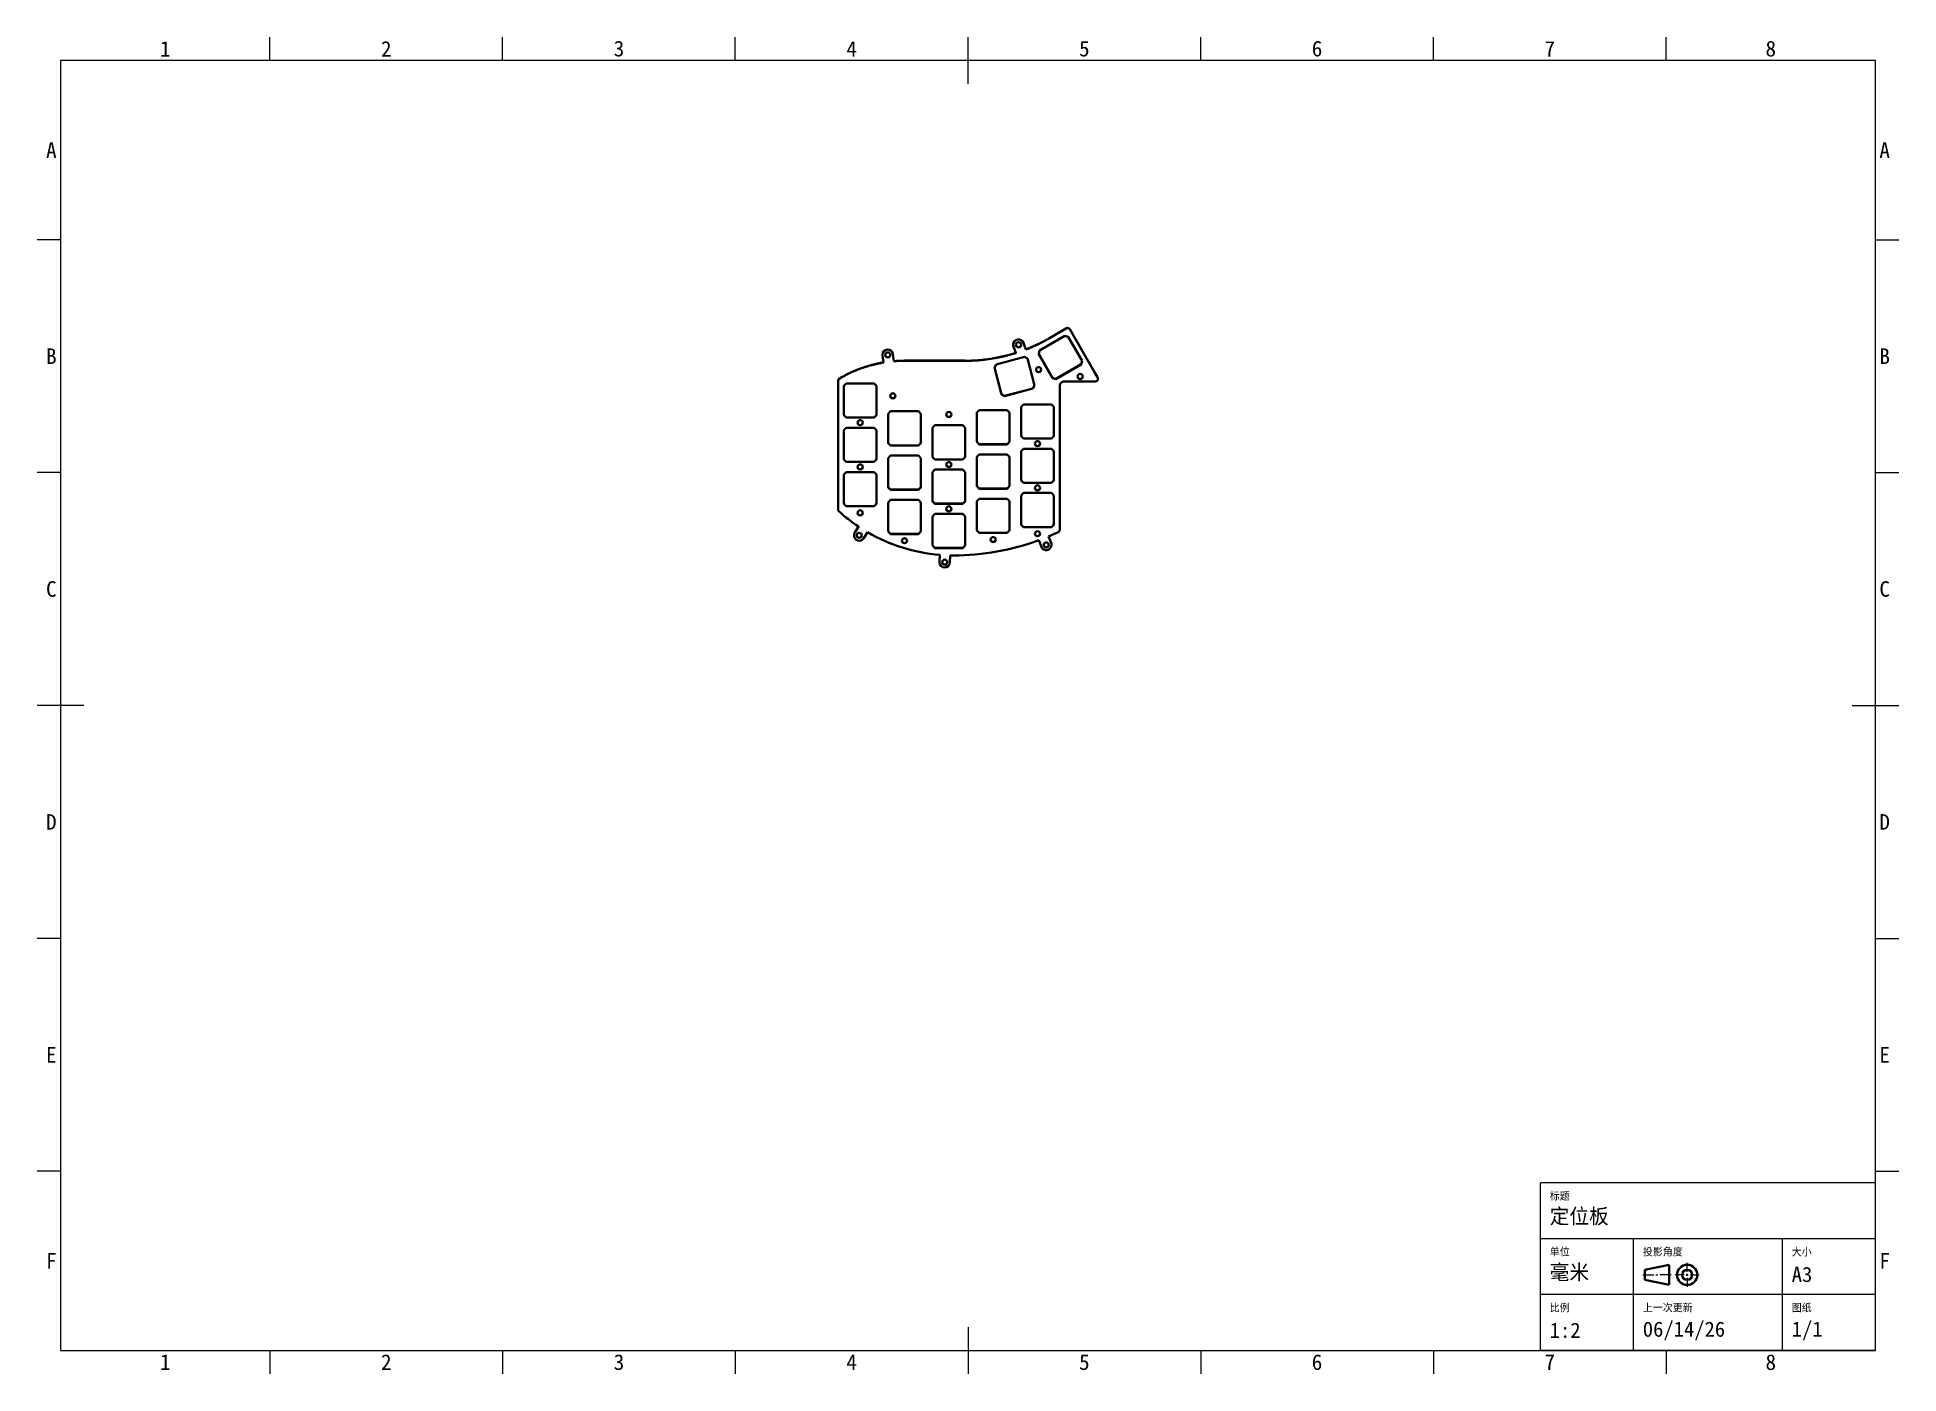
# Model space of a CAD drawing. Header units: millimetres. Extents: x 15 to 415, y 5 to 292.
import ezdxf

# ---------------------------------------------------------------- set-up
doc = ezdxf.new("R2010")
doc.units = ezdxf.units.MM
doc.layers.add('几何', color=7, linetype='Continuous')
doc.layers.add('边界', color=7, linetype='Continuous')
doc.styles.add('Shapr0', font='txt', dxfattribs={"height": 3.3495})
doc.styles.add('Shapr10', font='txt', dxfattribs={"height": 3.3495})
doc.styles.add('Shapr11', font='txt', dxfattribs={"height": 3.3495})
doc.styles.add('Shapr12', font='txt', dxfattribs={"height": 3.3495})
doc.styles.add('Shapr13', font='txt', dxfattribs={"height": 3.3495})
doc.styles.add('Shapr14', font='txt', dxfattribs={"height": 3.3495})
doc.styles.add('Shapr2', font='txt', dxfattribs={"height": 3.3495})
doc.styles.add('Shapr3', font='txt', dxfattribs={"height": 3.3495})
doc.styles.add('Shapr4', font='txt', dxfattribs={"height": 3.3495})
doc.styles.add('Shapr5', font='txt', dxfattribs={"height": 3.3495})
doc.styles.add('Shapr6', font='txt', dxfattribs={"height": 3.3495})
doc.styles.add('Shapr7', font='txt', dxfattribs={"height": 3.3495})
doc.styles.add('Shapr8', font='txt', dxfattribs={"height": 3.3495})
doc.styles.add('Shapr9', font='txt', dxfattribs={"height": 3.3495})

# ---------------------------------------------------------------- blocks, each defined once
blk = doc.blocks.new('*U2')
at = {"layer": '边界', "linetype": 'Continuous', "lineweight": 15}
for p, q in [((410, 46), (338, 46)), ((338, 10), (338, 46)), ((410, 10), (410, 46)), ((410, 34), (338, 34)), ((358, 10), (358, 34)), ((390, 10), (390, 34)), ((369.53, 26.88), (369.53, 28.83)), ((360, 26.23), (362.38, 26.23)), ((362.82, 26.23), (363.25, 26.23)), ((366.07, 26.23), (363.68, 26.23)), ((368.88, 26.23), (366.93, 26.23)), ((369.32, 26.23), (369.75, 26.23)), ((369.53, 26.02), (369.53, 26.45)), ((369.53, 25.58), (369.53, 23.63)), ((370.18, 26.23), (372.13, 26.23)), ((410, 22), (338, 22)), ((410, 10), (338, 10))]:
    blk.add_line(p, q, dxfattribs=at)
at = {"layer": '边界', "linetype": 'Continuous', "lineweight": 40}
for p, q in [((360.43, 27.32), (365.63, 28.4)), ((365.63, 28.4), (365.63, 24.07)), ((360.43, 27.32), (360.43, 25.15)), ((360.43, 25.15), (365.63, 24.07))]:
    blk.add_line(p, q, dxfattribs=at)
for radius in [2.17, 1.08]:
    blk.add_circle((369.53, 26.23), radius, dxfattribs=at)

msp = doc.modelspace()

# ---------------------------------------------------------------- linework, layer by layer
at = {"layer": '几何', "linetype": 'Continuous', "lineweight": 40}
for p, q in [((236.17, 229.51), (232.48, 227.39)), ((236.17, 229.48), (232.48, 227.35)), ((236.17, 229.48), (236.17, 229.51)), ((242.2, 220.09), (236.86, 229.33)), ((236.86, 229.3), (236.86, 229.33)), ((242.2, 220.06), (236.86, 229.3)), ((224.72, 225.99), (224.72, 225.96)), ((225.27, 224.22), (224.79, 225.59)), ((225.28, 224.19), (225.27, 224.22)), ((227.4, 224.96), (226.91, 226.36)), ((226.91, 226.33), (226.91, 226.36)), ((227.4, 224.93), (226.91, 226.33)), ((227.4, 224.93), (227.4, 224.96)), ((230.18, 224), (230.19, 224.02)), ((230.19, 224.02), (230.37, 224.71)), ((233.18, 218.84), (230.19, 224.02)), ((230.37, 224.71), (235.83, 227.86)), ((232.48, 227.35), (232.48, 227.39)), ((235.83, 227.86), (236.55, 227.67)), ((236.55, 227.67), (239.54, 222.49)), ((196.63, 223.82), (196.63, 223.79)), ((196.83, 222.17), (196.64, 223.65)), ((196.83, 222.14), (196.83, 222.17)), ((198.88, 223.93), (198.88, 223.96)), ((199.06, 222.45), (198.88, 223.96)), ((199.06, 222.42), (198.88, 223.93)), ((199.06, 222.45), (199.06, 222.42)), ((214.39, 222.55), (201.36, 222.55)), ((201.36, 222.51), (201.36, 222.55)), ((214.39, 222.51), (201.36, 222.51)), ((214.39, 222.51), (214.39, 222.55)), ((220.66, 221.1), (220.67, 221.11)), ((222.22, 215.31), (220.66, 221.1)), ((220.67, 221.11), (221.03, 221.74)), ((222.22, 215.34), (220.67, 221.11)), ((221.03, 221.74), (227.12, 223.37)), ((227.12, 223.37), (227.76, 223)), ((227.76, 223), (229.31, 217.23)), ((233.18, 218.81), (230.18, 224)), ((239.35, 221.79), (233.9, 218.65)), ((239.35, 221.76), (233.9, 218.61)), ((239.54, 222.49), (239.35, 221.79)), ((239.55, 222.48), (239.35, 221.76)), ((239.35, 221.76), (239.35, 221.79)), ((239.54, 222.49), (239.55, 222.48)), ((242.2, 220.06), (242.2, 220.09)), ((242.83, 219), (242.2, 220.09)), ((242.83, 218.97), (242.2, 220.06)), ((187.08, 218.25), (187.08, 218.28)), ((187.08, 218.25), (187.08, 190.58)), ((187.32, 218.67), (187.32, 218.71)), ((188.31, 217.13), (188.84, 217.66)), ((188.31, 210.87), (188.31, 217.13)), ((188.84, 217.66), (194.84, 217.66)), ((194.84, 217.66), (195.36, 217.13)), ((195.36, 217.13), (195.36, 210.87)), ((228.94, 216.6), (222.86, 214.97)), ((228.94, 216.57), (222.86, 214.94)), ((229.31, 217.23), (228.94, 216.6)), ((229.32, 217.21), (228.94, 216.57)), ((228.94, 216.57), (228.94, 216.6)), ((229.31, 217.23), (229.32, 217.21)), ((233.9, 218.65), (233.18, 218.84)), ((233.18, 218.81), (233.18, 218.84)), ((233.9, 218.61), (233.18, 218.81)), ((233.9, 218.61), (233.9, 218.65)), ((234.7, 193.53), (234.7, 217.11)), ((234.7, 193.56), (234.7, 217.11)), ((235.7, 218.1), (242.3, 218.1)), ((242.3, 218.1), (242.38, 218.11)), ((242.38, 218.11), (242.46, 218.11)), ((242.46, 218.11), (242.53, 218.13)), ((242.53, 218.13), (242.59, 218.14)), ((242.59, 218.14), (242.64, 218.16)), ((242.64, 218.16), (242.69, 218.18)), ((242.69, 218.18), (242.73, 218.21)), ((242.73, 218.21), (242.77, 218.23)), ((242.77, 218.23), (242.8, 218.26)), ((242.8, 218.26), (242.83, 218.3)), ((242.85, 218.95), (242.83, 219)), ((242.83, 218.97), (242.83, 219)), ((242.85, 218.92), (242.83, 218.97)), ((242.83, 218.3), (242.88, 218.37)), ((242.85, 218.92), (242.85, 218.95)), ((242.9, 218.82), (242.85, 218.95)), ((242.9, 218.78), (242.85, 218.92)), ((242.88, 218.37), (242.91, 218.45)), ((242.9, 218.78), (242.9, 218.82)), ((242.92, 218.69), (242.9, 218.82)), ((242.92, 218.66), (242.9, 218.78)), ((242.91, 218.45), (242.92, 218.55)), ((242.92, 218.66), (242.92, 218.69)), ((242.92, 218.58), (242.92, 218.69)), ((242.92, 218.55), (242.92, 218.66)), ((242.92, 218.55), (242.92, 218.58)), ((222.22, 215.31), (222.22, 215.34)), ((222.86, 214.97), (222.22, 215.34)), ((222.86, 214.94), (222.22, 215.31)), ((222.86, 214.94), (222.86, 214.97)), ((226.41, 212.64), (226.94, 213.16)), ((226.41, 206.38), (226.41, 212.64)), ((226.94, 213.16), (232.94, 213.16)), ((232.94, 213.16), (233.46, 212.64)), ((233.46, 212.64), (233.46, 206.38)), ((188.31, 210.84), (188.31, 210.87)), ((188.84, 210.35), (188.31, 210.87)), ((188.84, 210.32), (188.31, 210.84)), ((188.31, 207.62), (188.84, 208.15)), ((194.84, 210.35), (188.84, 210.35)), ((188.84, 210.32), (188.84, 210.35)), ((194.84, 210.32), (188.84, 210.32)), ((188.84, 208.15), (194.84, 208.15)), ((195.36, 210.87), (194.84, 210.35)), ((195.36, 210.84), (194.84, 210.32)), ((194.84, 210.32), (194.84, 210.35)), ((194.84, 208.15), (195.36, 207.62)), ((195.36, 210.87), (195.36, 210.84)), ((197.84, 211.14), (198.36, 211.67)), ((197.84, 204.88), (197.84, 211.14)), ((198.36, 211.67), (204.36, 211.67)), ((204.36, 211.67), (204.89, 211.14)), ((204.89, 211.14), (204.89, 204.88)), ((207.36, 208.15), (207.89, 208.67)), ((207.36, 201.89), (207.36, 208.15)), ((207.89, 208.67), (213.89, 208.67)), ((213.89, 208.67), (214.41, 208.15)), ((214.41, 208.15), (214.41, 201.89)), ((216.89, 211.39), (217.41, 211.92)), ((216.89, 205.13), (216.89, 211.39)), ((217.41, 211.92), (223.41, 211.92)), ((223.41, 211.92), (223.94, 211.39)), ((223.94, 211.39), (223.94, 205.13)), ((188.31, 201.36), (188.31, 207.62)), ((195.36, 207.62), (195.36, 201.36)), ((197.84, 204.85), (197.84, 204.88)), ((198.36, 204.36), (197.84, 204.88)), ((198.36, 204.33), (197.84, 204.85)), ((204.36, 204.36), (198.36, 204.36)), ((198.36, 204.33), (198.36, 204.36)), ((204.36, 204.33), (198.36, 204.33)), ((204.89, 204.88), (204.36, 204.36)), ((204.89, 204.85), (204.36, 204.33)), ((204.36, 204.33), (204.36, 204.36)), ((204.89, 204.88), (204.89, 204.85)), ((217.41, 204.61), (216.89, 205.13)), ((216.89, 205.1), (216.89, 205.13)), ((217.41, 204.58), (216.89, 205.1)), ((217.41, 204.58), (217.41, 204.61)), ((223.41, 204.61), (217.41, 204.61)), ((223.41, 204.58), (217.41, 204.58)), ((223.94, 205.13), (223.41, 204.61)), ((223.94, 205.1), (223.41, 204.58)), ((223.41, 204.58), (223.41, 204.61)), ((223.94, 205.13), (223.94, 205.1)), ((226.94, 205.86), (226.41, 206.38)), ((226.41, 206.35), (226.41, 206.38)), ((226.94, 205.82), (226.41, 206.35)), ((226.94, 205.82), (226.94, 205.86)), ((232.94, 205.86), (226.94, 205.86)), ((232.94, 205.82), (226.94, 205.82)), ((233.46, 206.38), (232.94, 205.86)), ((233.46, 206.35), (232.94, 205.82)), ((232.94, 205.82), (232.94, 205.86)), ((233.46, 206.38), (233.46, 206.35)), ((188.84, 200.84), (188.31, 201.36)), ((188.31, 201.33), (188.31, 201.36)), ((188.84, 200.81), (188.31, 201.33)), ((194.84, 200.84), (188.84, 200.84)), ((188.84, 200.81), (188.84, 200.84)), ((194.84, 200.81), (188.84, 200.81)), ((195.36, 201.36), (194.84, 200.84)), ((195.36, 201.33), (194.84, 200.81)), ((194.84, 200.81), (194.84, 200.84)), ((195.36, 201.36), (195.36, 201.33)), ((197.84, 201.63), (198.36, 202.15)), ((197.84, 195.37), (197.84, 201.63)), ((198.36, 202.15), (204.36, 202.15)), ((204.36, 202.15), (204.89, 201.63)), ((204.89, 201.63), (204.89, 195.37)), ((207.89, 201.36), (207.36, 201.89)), ((207.36, 201.85), (207.36, 201.89)), ((207.89, 201.33), (207.36, 201.85)), ((213.89, 201.36), (207.89, 201.36)), ((207.89, 201.33), (207.89, 201.36)), ((213.89, 201.33), (207.89, 201.33)), ((214.41, 201.89), (213.89, 201.36)), ((214.41, 201.85), (213.89, 201.33)), ((213.89, 201.33), (213.89, 201.36)), ((214.41, 201.89), (214.41, 201.85)), ((216.89, 201.88), (217.41, 202.4)), ((216.89, 195.62), (216.89, 201.88)), ((217.41, 202.4), (223.41, 202.4)), ((223.41, 202.4), (223.94, 201.88)), ((223.94, 201.88), (223.94, 195.62)), ((226.41, 203.13), (226.94, 203.65)), ((226.41, 196.87), (226.41, 203.13)), ((226.94, 203.65), (232.94, 203.65)), ((232.94, 203.65), (233.46, 203.13)), ((233.46, 203.13), (233.46, 196.87)), ((188.31, 198.11), (188.84, 198.63)), ((188.31, 191.85), (188.31, 198.11)), ((188.84, 198.63), (194.84, 198.63)), ((194.84, 198.63), (195.36, 198.11)), ((195.36, 198.11), (195.36, 191.85)), ((207.36, 198.63), (207.89, 199.16)), ((207.36, 192.37), (207.36, 198.63)), ((207.89, 199.16), (213.89, 199.16)), ((213.89, 199.16), (214.41, 198.63)), ((214.41, 198.63), (214.41, 192.37)), ((226.94, 196.34), (226.41, 196.87)), ((226.41, 196.84), (226.41, 196.87)), ((226.94, 196.31), (226.41, 196.84)), ((226.94, 196.31), (226.94, 196.34)), ((232.94, 196.34), (226.94, 196.34)), ((232.94, 196.31), (226.94, 196.31)), ((233.46, 196.87), (232.94, 196.34)), ((233.46, 196.84), (232.94, 196.31)), ((232.94, 196.31), (232.94, 196.34)), ((233.46, 196.87), (233.46, 196.84)), ((198.36, 194.85), (197.84, 195.37)), ((197.84, 195.34), (197.84, 195.37)), ((198.36, 194.81), (197.84, 195.34)), ((197.84, 192.12), (198.36, 192.64)), ((197.84, 185.86), (197.84, 192.12)), ((204.36, 194.85), (198.36, 194.85)), ((198.36, 194.81), (198.36, 194.85)), ((204.36, 194.81), (198.36, 194.81)), ((198.36, 192.64), (204.36, 192.64)), ((204.89, 195.37), (204.36, 194.85)), ((204.89, 195.34), (204.36, 194.81)), ((204.36, 194.81), (204.36, 194.85)), ((204.36, 192.64), (204.89, 192.12)), ((204.89, 195.37), (204.89, 195.34)), ((204.89, 192.12), (204.89, 185.86)), ((207.89, 191.85), (207.36, 192.37)), ((207.36, 192.34), (207.36, 192.37)), ((207.89, 191.82), (207.36, 192.34)), ((214.41, 192.37), (213.89, 191.85)), ((214.41, 192.34), (213.89, 191.82)), ((214.41, 192.37), (214.41, 192.34)), ((217.41, 195.1), (216.89, 195.62)), ((216.89, 195.59), (216.89, 195.62)), ((217.41, 195.06), (216.89, 195.59)), ((216.89, 192.37), (217.41, 192.89)), ((216.89, 186.11), (216.89, 192.37)), ((217.41, 195.06), (217.41, 195.1)), ((223.41, 195.1), (217.41, 195.1)), ((223.41, 195.06), (217.41, 195.06)), ((217.41, 192.89), (223.41, 192.89)), ((223.94, 195.62), (223.41, 195.1)), ((223.94, 195.59), (223.41, 195.06)), ((223.41, 195.06), (223.41, 195.1)), ((223.41, 192.89), (223.94, 192.37)), ((223.94, 195.62), (223.94, 195.59)), ((223.94, 192.37), (223.94, 186.11)), ((226.41, 193.62), (226.94, 194.14)), ((226.41, 187.36), (226.41, 193.62)), ((226.94, 194.14), (232.94, 194.14)), ((232.94, 194.14), (233.46, 193.62)), ((233.46, 193.62), (233.46, 187.36)), ((234.7, 193.53), (234.7, 193.56)), ((234.7, 186.19), (234.7, 193.53)), ((188.31, 191.82), (188.31, 191.85)), ((188.84, 191.33), (188.31, 191.85)), ((188.84, 191.29), (188.31, 191.82)), ((188.84, 191.29), (188.84, 191.33)), ((194.84, 191.33), (188.84, 191.33)), ((194.84, 191.29), (188.84, 191.29)), ((195.36, 191.85), (194.84, 191.33)), ((195.36, 191.82), (194.84, 191.29)), ((194.84, 191.29), (194.84, 191.33)), ((195.36, 191.85), (195.36, 191.82)), ((207.36, 189.12), (207.89, 189.65)), ((207.36, 182.86), (207.36, 189.12)), ((213.89, 191.85), (207.89, 191.85)), ((207.89, 191.82), (207.89, 191.85)), ((213.89, 191.82), (207.89, 191.82)), ((207.89, 189.65), (213.89, 189.65)), ((213.89, 191.82), (213.89, 191.85)), ((213.89, 189.65), (214.41, 189.12)), ((214.41, 189.12), (214.41, 182.86)), ((190.51, 185.05), (190.51, 185.02)), ((191.47, 186.91), (190.68, 185.65)), ((191.49, 186.9), (190.68, 185.62)), ((190.68, 185.62), (190.68, 185.65)), ((193.39, 185.71), (192.59, 184.43)), ((197.84, 185.83), (197.84, 185.86)), ((198.36, 185.33), (197.84, 185.86)), ((198.36, 185.3), (197.84, 185.83)), ((198.36, 185.3), (198.36, 185.33)), ((204.36, 185.33), (198.36, 185.33)), ((204.36, 185.3), (198.36, 185.3)), ((204.89, 185.86), (204.36, 185.33)), ((204.89, 185.83), (204.36, 185.3)), ((204.36, 185.3), (204.36, 185.33)), ((204.89, 185.86), (204.89, 185.83)), ((216.89, 186.08), (216.89, 186.11)), ((217.41, 185.58), (216.89, 186.11)), ((217.41, 185.55), (216.89, 186.08)), ((217.41, 185.55), (217.41, 185.58)), ((223.41, 185.58), (217.41, 185.58)), ((223.41, 185.55), (217.41, 185.55)), ((223.94, 186.11), (223.41, 185.58)), ((223.94, 186.08), (223.41, 185.55)), ((223.41, 185.55), (223.41, 185.58)), ((223.94, 186.11), (223.94, 186.08)), ((226.94, 186.83), (226.41, 187.36)), ((226.41, 187.32), (226.41, 187.36)), ((226.94, 186.8), (226.41, 187.32)), ((232.94, 186.83), (226.94, 186.83)), ((226.94, 186.8), (226.94, 186.83)), ((232.94, 186.8), (226.94, 186.8)), ((232.29, 184.8), (232.85, 183.4)), ((232.3, 184.8), (232.85, 183.43)), ((233.46, 187.36), (232.94, 186.83)), ((233.46, 187.32), (232.94, 186.8)), ((232.94, 186.8), (232.94, 186.83)), ((233.46, 187.36), (233.46, 187.32)), ((207.89, 182.34), (207.36, 182.86)), ((207.36, 182.83), (207.36, 182.86)), ((207.89, 182.31), (207.36, 182.83)), ((207.89, 182.31), (207.89, 182.34)), ((213.89, 182.34), (207.89, 182.34)), ((213.89, 182.31), (207.89, 182.31)), ((208.94, 180.84), (208.87, 179.32)), ((208.94, 180.84), (208.87, 179.35)), ((211.19, 180.73), (211.11, 179.22)), ((214.41, 182.86), (213.89, 182.34)), ((214.41, 182.83), (213.89, 182.31)), ((213.89, 182.31), (213.89, 182.34)), ((214.41, 182.86), (214.41, 182.83)), ((230.2, 183.98), (230.76, 182.57)), ((232.85, 183.4), (232.85, 183.43)), ((232.93, 182.98), (232.93, 183.02)), ((208.87, 179.32), (208.87, 179.35)), ((208.87, 179.3), (208.87, 179.27))]:
    msp.add_line(p, q, dxfattribs=at)
for centre, major_axis, start_param, end_param in [((236.42, 229.08), (-0.5, 0), 3.665185, 5.23599), ((236.42, 229.05), (-0.5, 0), 3.665185, 5.23599), ((197.76, 223.82), (1.13, 0), 0.124355, 3.141593), ((197.76, 223.79), (1.13, 0), 0.124355, 3.141593), ((197.76, 223.79), (0.55, 0), 0.02859, 3.113003), ((214.39, 258.67), (36.18, 0), 4.712376, 5.017674), ((214.39, 258.64), (36.18, 0), 4.712376, 5.017962), ((225.85, 225.99), (-1.13, 0), 3.478267, 6.283185), ((225.85, 225.96), (-1.13, 0), 3.478267, 6.283185), ((225.85, 225.96), (-1.13, 0), 0, 0.336675), ((225.85, 225.96), (-0.55, 0), 6.254595, 9.424778), ((225.85, 225.96), (-0.55, 0), 3.170183, 6.254595), ((225.85, 225.99), (-0.55, 0), 0.02859, 3.113003), ((225.85, 225.96), (-0.55, 0), 3.141593, 3.170183), ((214.39, 258.67), (36.18, 0), 5.080166, 5.235988), ((214.39, 258.64), (36.18, 0), 5.080166, 5.235988), ((201.36, 195.02), (-27.56, 0), 4.877714, 5.246989), ((201.36, 194.99), (-27.56, 0), 4.877573, 5.246989), ((197.76, 223.79), (1.13, 0), 3.141593, 3.265948), ((197.76, 223.82), (0.55, 0), 3.170183, 6.254595), ((197.76, 223.79), (0.55, 0), 3.141593, 6.311775), ((197.76, 223.79), (0.55, 0), 3.113003, 3.141593), ((201.36, 195.02), (-27.56, 0), 4.712392, 4.795915), ((201.36, 194.99), (-27.56, 0), 4.712392, 4.795915), ((230.17, 220.62), (-0.55, 0), 6.254595, 9.453368), ((230.17, 220.62), (-0.55, 0), 3.170183, 6.254595), ((230.17, 220.65), (-0.55, 0), 0.02859, 3.113003), ((187.58, 218.28), (-0.499, 0), 5.246992, 6.283184), ((187.58, 218.25), (-0.499, 0), 5.246992, 6.283184), ((235.7, 217.11), (1, 0), 1.570796, 3.141599), ((239.11, 219.15), (-0.55, 0), 3.170183, 6.254595), ((239.11, 219.18), (-0.55, 0), 0.02859, 3.113003), ((239.11, 219.15), (-0.55, 0), 6.254595, 9.453368), ((198.84, 214.99), (-0.55, 0), 6.254595, 9.453368), ((198.84, 214.99), (-0.55, 0), 3.170182, 6.254595), ((198.84, 215.02), (-0.55, 0), 0.02859, 3.113003), ((191.84, 209.23), (-0.55, 0), 6.254595, 9.453368), ((191.84, 209.23), (-0.55, 0), 3.170183, 6.254595), ((191.84, 209.26), (-0.55, 0), 0.02859, 3.113003), ((210.89, 210.99), (-0.55, 0), 6.254595, 9.453368), ((210.89, 210.99), (-0.55, 0), 3.170183, 6.254595), ((210.89, 211.02), (-0.55, 0), 0.02859, 3.113003), ((229.94, 204.74), (-0.55, 0), 6.254595, 9.453368), ((229.94, 204.74), (-0.55, 0), 3.170183, 6.254595), ((229.94, 204.77), (-0.55, 0), 0.02859, 3.113003), ((191.84, 199.72), (-0.55, 0), 3.170183, 6.254595), ((210.89, 200.24), (-0.55, 0), 6.254595, 9.453368), ((210.89, 200.24), (-0.55, 0), 3.170183, 6.254595), ((210.89, 200.28), (-0.55, 0), 0.02859, 3.113003), ((191.84, 199.72), (-0.55, 0), 6.254595, 9.453368), ((191.84, 199.75), (-0.55, 0), 0.02859, 3.113003), ((229.94, 195.23), (-0.55, 0), 6.254595, 9.453368), ((229.94, 195.23), (-0.55, 0), 3.170183, 6.254595), ((229.94, 195.26), (-0.55, 0), 0.02859, 3.113003), ((187.58, 190.58), (-0.5, 0), 0.000002, 0.83467), ((211.89, 217.38), (-36.71, 0), 0.834671, 0.981092), ((191.84, 189.87), (-0.55, 0), 6.254595, 9.453368), ((191.84, 189.87), (-0.55, 0), 3.170183, 6.254595), ((191.84, 189.91), (-0.55, 0), 0.02859, 3.113003), ((210.89, 190.73), (-0.55, 0), 6.254595, 9.453368), ((210.89, 190.73), (-0.55, 0), 3.170183, 6.254595), ((210.89, 190.76), (-0.55, 0), 0.02859, 3.113003), ((191.64, 185.05), (1.13, 0), 2.582993, 3.141593), ((191.64, 185.02), (1.13, 0), 2.582993, 3.141593), ((191.64, 185.02), (1.13, 0), 3.141593, 5.724586), ((191.64, 185.02), (0.55, 0), 0.02859, 3.113003), ((191.64, 185.02), (0.55, 0), 3.113003, 3.141593), ((191.64, 185.05), (0.55, 0), 3.170183, 6.254595), ((191.64, 185.02), (0.55, 0), 3.141593, 6.311775), ((211.89, 217.38), (-36.71, 0), 0.981092, 0.981547), ((211.89, 217.38), (-36.71, 0), 1.042847, 1.490309), ((201.36, 183.88), (-0.55, 0), 3.170183, 6.254595), ((220.41, 184.13), (-0.55, 0), 3.170183, 6.254595), ((220.41, 184.16), (-0.55, 0), 0.02859, 3.113003), ((220.41, 184.13), (-0.55, 0), 6.254595, 9.453368), ((229.94, 185.38), (-0.55, 0), 6.254595, 9.453368), ((229.94, 185.38), (-0.55, 0), 3.170183, 6.254595), ((229.94, 185.41), (-0.55, 0), 0.02859, 3.113003), ((211.89, 233.67), (-53.02, 0), 1.965775, 1.965995), ((211.89, 233.67), (-53.02, 0), 1.965995, 2.009547), ((234.2, 186.19), (-0.5, 0), 2.009548, 3.141594), ((201.36, 183.88), (-0.55, 0), 6.254595, 9.453368), ((201.36, 183.91), (-0.55, 0), 0.02859, 3.113003), ((211.89, 217.38), (-36.71, 0), 1.490309, 1.490349), ((211.89, 217.38), (-36.71, 0), 1.55165, 1.570812), ((211.89, 233.67), (-53.02, 0), 1.570812, 1.923337), ((231.81, 182.98), (1.13, 0), 3.522099, 6.283185), ((231.81, 182.98), (0.55, 0), 0.02859, 3.113003), ((231.81, 182.98), (0.55, 0), 3.113003, 3.141593), ((231.81, 183.02), (0.55, 0), 3.170183, 6.254595), ((231.81, 182.98), (0.55, 0), 3.141593, 6.311775), ((231.81, 183.02), (1.13, 0), 0, 0.380506), ((231.81, 182.98), (1.13, 0), 0, 0.380506), ((209.99, 179.3), (1.13, 0), 3.095115, 3.141593), ((209.99, 179.27), (1.13, 0), 3.095115, 3.141593), ((209.99, 179.27), (1.13, 0), 3.141593, 6.236707), ((209.99, 179.27), (0.55, 0), 0.02859, 3.113003), ((209.99, 179.27), (0.55, 0), 3.141593, 6.311775), ((209.99, 179.3), (0.55, 0), 3.170183, 6.254595), ((209.99, 179.27), (0.55, 0), 3.113003, 3.141593)]:
    msp.add_ellipse(centre, major_axis=major_axis, ratio=0.99863, start_param=start_param, end_param=end_param, dxfattribs=at)
at = {"layer": '边界', "linetype": 'Continuous', "lineweight": 15}
for p, q in [((65, 287), (65, 292)), ((115, 287), (115, 292)), ((165, 287), (165, 292)), ((215, 282), (215, 292)), ((265, 287), (265, 292)), ((315, 287), (315, 292)), ((365, 287), (365, 292)), ((410, 287), (20, 287)), ((20, 287), (20, 10)), ((410, 10), (410, 287)), ((20, 248.5), (15, 248.5)), ((410, 248.5), (415, 248.5)), ((20, 198.5), (15, 198.5)), ((410, 198.5), (415, 198.5)), ((25, 148.5), (15, 148.5)), ((405, 148.5), (415, 148.5)), ((20, 98.5), (15, 98.5)), ((410, 98.5), (415, 98.5)), ((20, 48.5), (15, 48.5)), ((410, 48.5), (415, 48.5)), ((215, 15), (215, 5)), ((20, 10), (410, 10)), ((65, 10), (65, 5)), ((115, 10), (115, 5)), ((165, 10), (165, 5)), ((265, 10), (265, 5)), ((315, 10), (315, 5)), ((365, 10), (365, 5))]:
    msp.add_line(p, q, dxfattribs=at)

# ---------------------------------------------------------------- block references
msp.add_blockref('*U2', (0, 0))

# ---------------------------------------------------------------- texts
at = {"layer": '边界', "linetype": 'Continuous', "lineweight": 15, "char_height": 3.35, "width": 3.3495, "style": 'Shapr0'}
for s, insert, attachment_point in [('1', (42.5, 287.83), 8), ('2', (90, 287.83), 8), ('3', (140, 287.83), 8), ('4', (190, 287.83), 8), ('5', (240, 287.83), 8), ('6', (290, 287.83), 8), ('7', (340, 287.83), 8), ('8', (387.5, 287.83), 8), ('A', (19.17, 267.75), 6), ('A', (410.83, 267.75), 4), ('B', (19.17, 223.5), 6), ('B', (410.83, 223.5), 4), ('C', (19.17, 173.5), 6), ('C', (410.83, 173.5), 4), ('D', (19.17, 123.5), 6), ('D', (410.83, 123.5), 4), ('E', (19.17, 73.5), 6), ('E', (410.83, 73.5), 4), ('F', (19.17, 29.25), 6), ('F', (410.83, 29.25), 4), ('1', (42.5, 9.17), 2), ('2', (90, 9.17), 2), ('3', (140, 9.17), 2), ('4', (190, 9.17), 2), ('5', (240, 9.17), 2), ('6', (290, 9.17), 2), ('7', (340, 9.17), 2), ('8', (387.5, 9.17), 2)]:
    msp.add_mtext(s, dxfattribs=dict(at, insert=insert, attachment_point=attachment_point))
at = {"layer": '边界', "linetype": 'Continuous', "lineweight": 15, "attachment_point": 1}
for s, insert, char_height, style in [('标题', (340, 44.01), 1.65, 'Shapr14'), ('定位板', (340, 40.46), 3.25, 'Shapr13'), ('单位', (340, 32.03), 1.65, 'Shapr12'), ('投影角度', (360, 32.03), 1.65, 'Shapr10'), ('大小', (392, 32.01), 1.65, 'Shapr9'), ('毫米', (340, 28.44), 3.25, 'Shapr11'), ('A3', (392, 27.96), 3.25, 'Shapr8'), ('比例', (340, 20.02), 1.65, 'Shapr7'), ('上一次更新', (360, 20.04), 1.65, 'Shapr5'), ('图纸', (392, 20.03), 1.65, 'Shapr3'), ('06/14/26', (360, 16.2), 3.25, 'Shapr4'), ('1/1', (392, 16.2), 3.25, 'Shapr2'), ('1:2', (340, 15.96), 3.25, 'Shapr6')]:
    msp.add_mtext(s, dxfattribs=dict(at, insert=insert, char_height=char_height, style=style))

doc.saveas('drawing.dxf')
